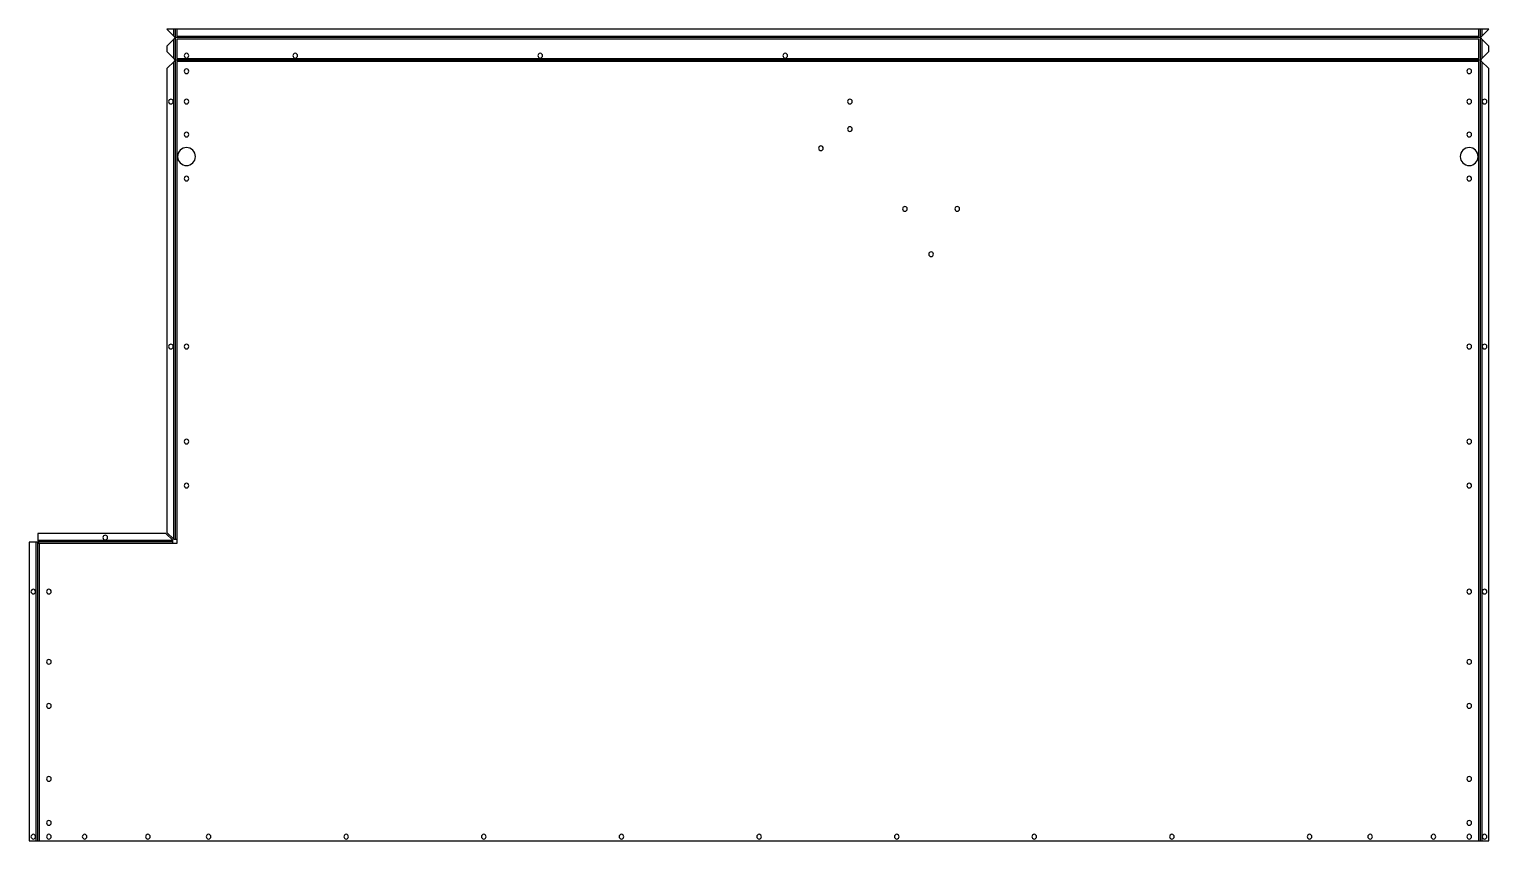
# Model space of a CAD drawing. Header units: millimetres. Extents: x 0 to 1061, y 0 to 590.
import ezdxf

# ---------------------------------------------------------------- set-up
doc = ezdxf.new("R2010")
doc.units = ezdxf.units.MM

msp = doc.modelspace()

# ---------------------------------------------------------------- linework, layer by layer
at = {"layer": 'BEND'}
for p, q in [((1054.7, 583.4), (105.8, 583.4)), ((106.1, 589.5), (106.1, 583.4)), ((106.1, 583.4), (106.1, 567.1)), ((1054.4, 583.4), (1054.4, 589.5)), ((1054.4, 567.1), (1054.4, 583.4)), ((1054.7, 567.1), (105.8, 567.1)), ((106.1, 567.1), (106.1, 219)), ((1054.4, 0), (1054.4, 567.1)), ((6.1, 216.6), (6.1, 0)), ((104.3, 217.1), (6.6, 217.1))]:
    msp.add_line(p, q, dxfattribs=at)
at = {"layer": 'BEND_EXTENT'}
for p, q in [((105, 584.6), (105, 589.5)), ((107.3, 589.5), (107.3, 584.5)), ((107.3, 584.5), (1053.3, 584.5)), ((1053.3, 584.5), (1053.3, 589.5)), ((1055.5, 589.5), (1055.5, 584.6)), ((105, 568.3), (105, 582.2)), ((1055.5, 582.2), (1055.5, 568.3)), ((105, 219), (105, 565.9)), ((1053.3, 566), (107.3, 566)), ((107.3, 566), (107.3, 219)), ((1053.3, 0), (1053.3, 566)), ((1055.5, 565.9), (1055.5, 0)), ((5, 0), (5, 216.9)), ((6.3, 218.3), (104.3, 218.3)), ((104.3, 216), (7.3, 216)), ((7.3, 215.9), (7.3, 0))]:
    msp.add_line(p, q, dxfattribs=at)
msp.add_lwpolyline([(1053.3, 568.3), (1053.3, 582.3), (107.3, 582.3), (107.3, 568.3)], close=True, dxfattribs=at)
at = {"layer": 'INTERIOR_PROFILES', "extrusion": (0, 0, -1)}
for centre, radius in [((-114.3, 570.3), 1.7), ((-193.3, 570.3), 1.7), ((-371.3, 570.3), 1.7), ((-549.3, 570.3), 1.7), ((-114.3, 559), 1.7), ((-1046.3, 559), 1.7), ((-103, 537), 1.7), ((-114.3, 537), 1.7), ((-596.3, 537), 1.7), ((-1046.3, 537), 1.7), ((-1057.5, 537), 1.7), ((-114.3, 513), 1.7), ((-596.3, 517), 1.7), ((-1046.3, 513), 1.7), ((-114.3, 497), 6.5), ((-575.3, 503), 1.7), ((-1046.3, 497), 6.5), ((-114.3, 481), 1.7), ((-1046.3, 481), 1.7), ((-636.3, 459), 1.7), ((-674.3, 459), 1.7), ((-655.3, 426.1), 1.7), ((-103, 359), 1.7), ((-114.3, 359), 1.7), ((-1046.3, 359), 1.7), ((-1057.5, 359), 1.7), ((-114.3, 290), 1.7), ((-1046.3, 290), 1.7), ((-114.3, 258), 1.7), ((-1046.3, 258), 1.7), ((-55.3, 220.3), 1.7), ((-3, 181), 1.7), ((-14.3, 181), 1.7), ((-1046.3, 181), 1.7), ((-1057.5, 181), 1.7), ((-14.3, 130), 1.7), ((-1046.3, 130), 1.7), ((-14.3, 98), 1.7), ((-1046.3, 98), 1.7), ((-14.3, 45), 1.7), ((-1046.3, 45), 1.7), ((-14.3, 13), 1.7), ((-1046.3, 13), 1.7), ((-3, 3), 1.7), ((-14.3, 3), 1.7), ((-40.3, 3), 1.7), ((-86.3, 3), 1.7), ((-130.3, 3), 1.7), ((-230.3, 3), 1.7), ((-330.3, 3), 1.7), ((-430.3, 3), 1.7), ((-530.3, 3), 1.7), ((-630.3, 3), 1.7), ((-730.3, 3), 1.7), ((-830.3, 3), 1.7), ((-930.3, 3), 1.7), ((-974.3, 3), 1.7), ((-1020.3, 3), 1.7), ((-1046.3, 3), 1.7), ((-1057.5, 3), 1.7)]:
    msp.add_circle(centre, radius, dxfattribs=at)
at = {"layer": 'OUTER_PROFILES'}
for p, q in [((1060.5, 589.5), (100.1, 589.5)), ((100.1, 589.5), (105.5, 584.1)), ((1055, 584.1), (1060.5, 589.5)), ((105.5, 582.7), (100, 577.2)), ((100, 577.2), (100, 573.3)), ((100, 573.3), (105.5, 567.8)), ((1060.5, 577.2), (1055, 582.7)), ((1055, 567.8), (1060.5, 573.3)), ((1060.5, 573.3), (1060.5, 577.2)), ((105.5, 566.4), (100, 560.9)), ((1060.5, 560.9), (1055, 566.4)), ((100, 560.9), (100, 224)), ((1060.5, 0), (1060.5, 560.9)), ((99.3, 223.3), (6.3, 223.3)), ((6.3, 223.3), (6.3, 218.3)), ((104.3, 218.3), (99.3, 223.3)), ((100, 224), (105, 219)), ((5, 216.9), (0, 216.9)), ((0, 216.9), (0, 0)), ((7.3, 216), (7.3, 215.9)), ((104.3, 216), (104.3, 218.3)), ((107.3, 216), (104.3, 216)), ((105, 219), (107.3, 219)), ((107.3, 219), (107.3, 216)), ((0, 0), (1060.5, 0))]:
    msp.add_line(p, q, dxfattribs=at)
for centre, start, end in [((104.8, 583.4), -45, 45), ((1055.7, 583.4), 135, 225), ((104.8, 567.1), -45, 45), ((1055.7, 567.1), 135, 225)]:
    msp.add_arc(centre, 1, start, end, dxfattribs=at)
for points, knots in [([(7.3, 215.9), (7.2, 216), (7.2, 216), (7.1, 216), (6.4, 216.5), (5.7, 216.9), (5, 216.9)], [1.570796, 1.570796, 1.570796, 1.570796, 1.668627, 1.668627, 1.668627, 3.141593, 3.141593, 3.141593, 3.141593]), ([(6.3, 218.3), (6.3, 217.6), (6.7, 216.8), (7.2, 216.1), (7.3, 216.1), (7.3, 216), (7.3, 216)], [-3.141593, -3.141593, -3.141593, -3.141593, -1.668627, -1.668627, -1.668627, -1.570796, -1.570796, -1.570796, -1.570796])]:
    msp.add_open_spline(points, degree=3, knots=knots, dxfattribs=at)

doc.saveas('drawing.dxf')
